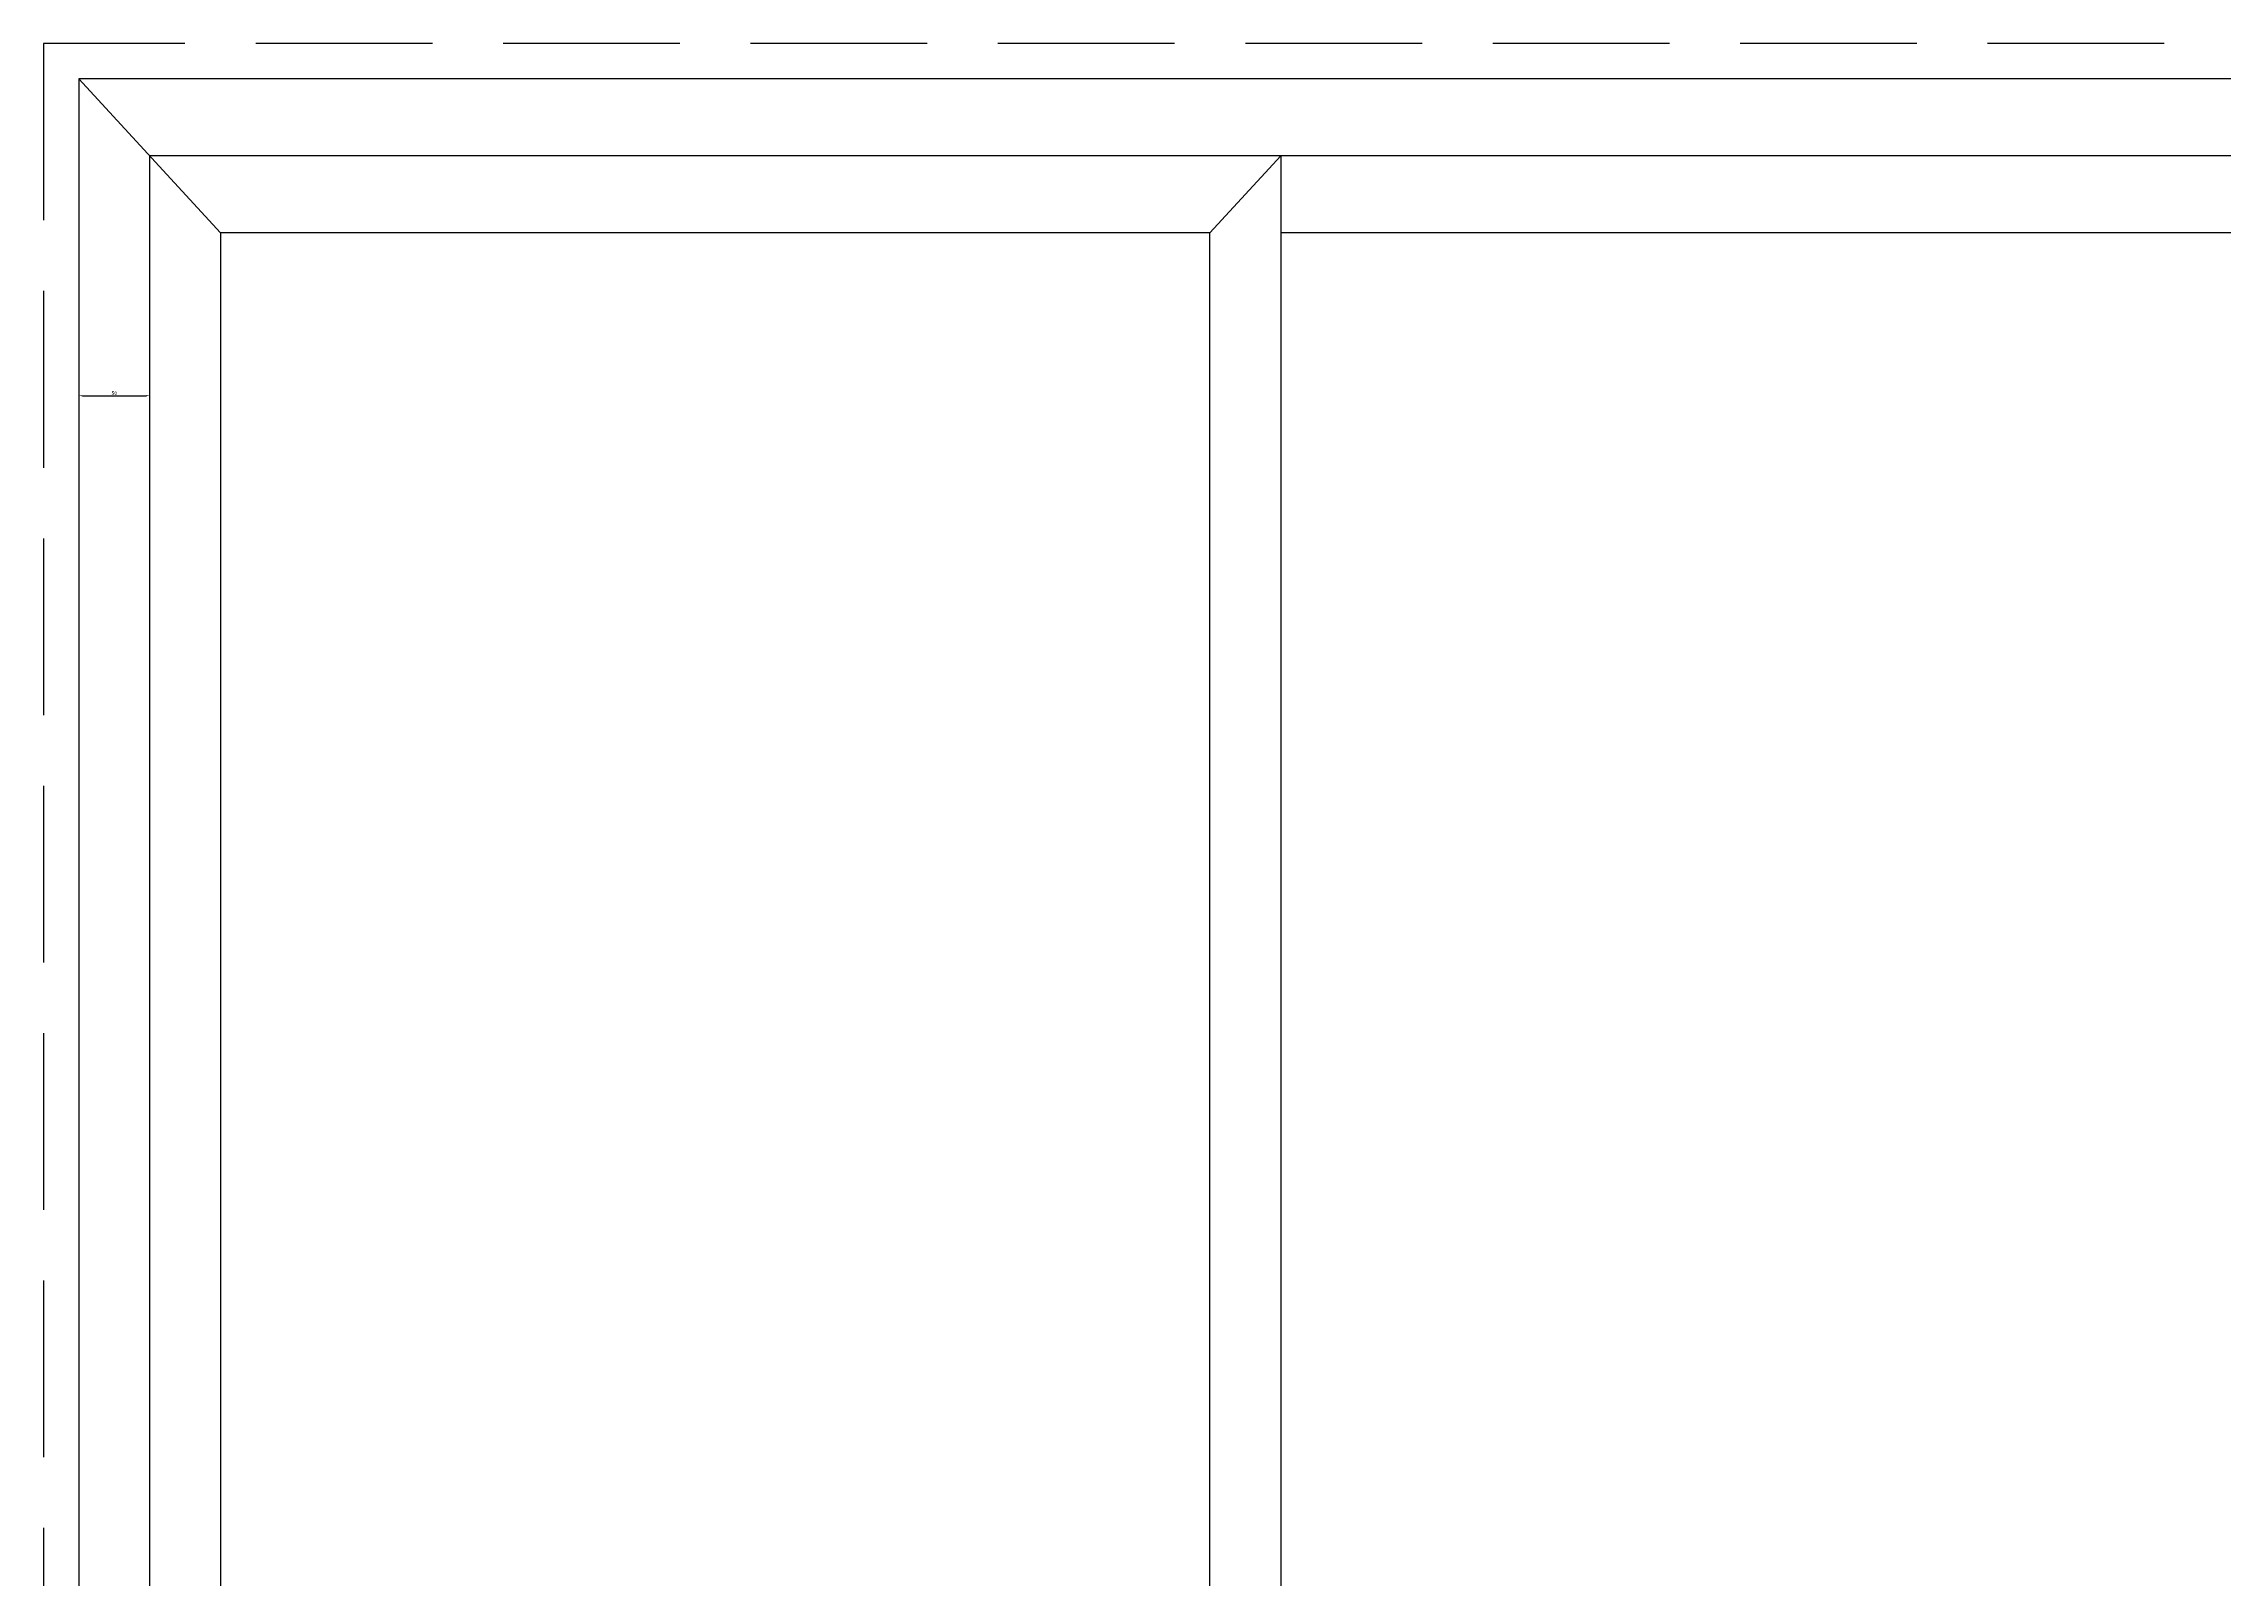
# Model space of a CAD drawing. Header units: millimetres. Extents: x 0 to 3250, y 0 to 2350.
# Drawn here: x 0 to 1542, y 1264 to 2350 of the extents above; entities that cross this region are included whole.
import ezdxf

# ---------------------------------------------------------------- set-up
doc = ezdxf.new("R2010")
doc.units = ezdxf.units.MM
doc.linetypes.add('DASH', pattern=[0.35, 0.25, -0.1])
doc.layers.add('Sunac_Gridline_Glass', color=134, linetype='Continuous')
doc.layers.add('Sunac_Wall', color=2, linetype='DASH')
doc.styles.get("Standard").update_dxf_attribs({"font": ''})
doc.styles.get('Standard').set_extended_font_data('SimSun')
doc.dimstyles.new('ISO-25', dxfattribs={"dimtxt": 2.5, "dimasz": 2.5, "dimexe": 1.25, "dimexo": 0.625, "dimtad": 1, "dimtxsty": 'Standard', "dimcen": 2.5, "dimadec": 0, "dimazin": 0, "dimtfac": 1, "dimtmove": 0, "dimatfit": 3, "dimfxl": 1, "dimarcsym": 0})

# ---------------------------------------------------------------- blocks, each defined once
blk = doc.blocks.new('*D8')
at = {"color": 0, "lineweight": -2, "transparency": 16777216}
for p, q in [((25, 2324.4), (25, 2099.6)), ((75, 2270), (75, 2099.6)), ((27.5, 2100.9), (72.5, 2100.9))]:
    blk.add_line(p, q, dxfattribs=at)
at = {"color": 0, "transparency": 16777216}
for points in [[(27.5, 2101.3), (27.5, 2100.5), (25, 2100.9)], [(72.5, 2101.3), (72.5, 2100.5), (75, 2100.9)]]:
    blk.add_solid(points, dxfattribs=at)
at = {"layer": 'Defpoints', "color": 0, "transparency": 16777216}
for p in [(25, 2325), (75, 2270.6), (75, 2100.9)]:
    blk.add_point(p, dxfattribs=at)
at = {"color": 0, "transparency": 16777216, "insert": (50, 2102.7), "char_height": 2.5, "attachment_point": 5}
blk.add_mtext('50', dxfattribs=at)

msp = doc.modelspace()

# ---------------------------------------------------------------- linework, layer by layer
at = {"layer": 'Sunac_Gridline_Glass', "ltscale": 500}
for p, q in [((125, 2216.154), (25, 2325)), ((825, 2216.154), (875, 2270.577)), ((875, 2270.577), (875, 79.423))]:
    msp.add_line(p, q, dxfattribs=at)
for points in [[(3225, 2325), (25, 2325), (25, 25), (3225, 25)], [(3175, 2270.577), (75, 2270.577), (75, 79.423), (3175, 79.423)], [(825, 2216.154), (125, 2216.154), (125, 133.846), (825, 133.846)], [(1575, 2216.154), (875, 2216.154), (875, 133.846), (1575, 133.846)]]:
    msp.add_lwpolyline(points, close=True, dxfattribs=at)
at = {"layer": 'Sunac_Wall', "lineweight": -3, "ltscale": 500}
msp.add_lwpolyline([(3250, 2350), (0, 2350), (0, 0), (3250, 0)], close=True, dxfattribs=at)

# ---------------------------------------------------------------- dimensions: what is measured, and where the dimension line sits
dim = msp.add_linear_dim(base=(75, 2100.867), p1=(25, 2325), p2=(75, 2270.577), dimstyle='ISO-25')
dim.commit()
dim.dimension.update_dxf_attribs({"geometry": '*D8', "text_midpoint": (50, 2102.742)})

doc.saveas('drawing.dxf')
